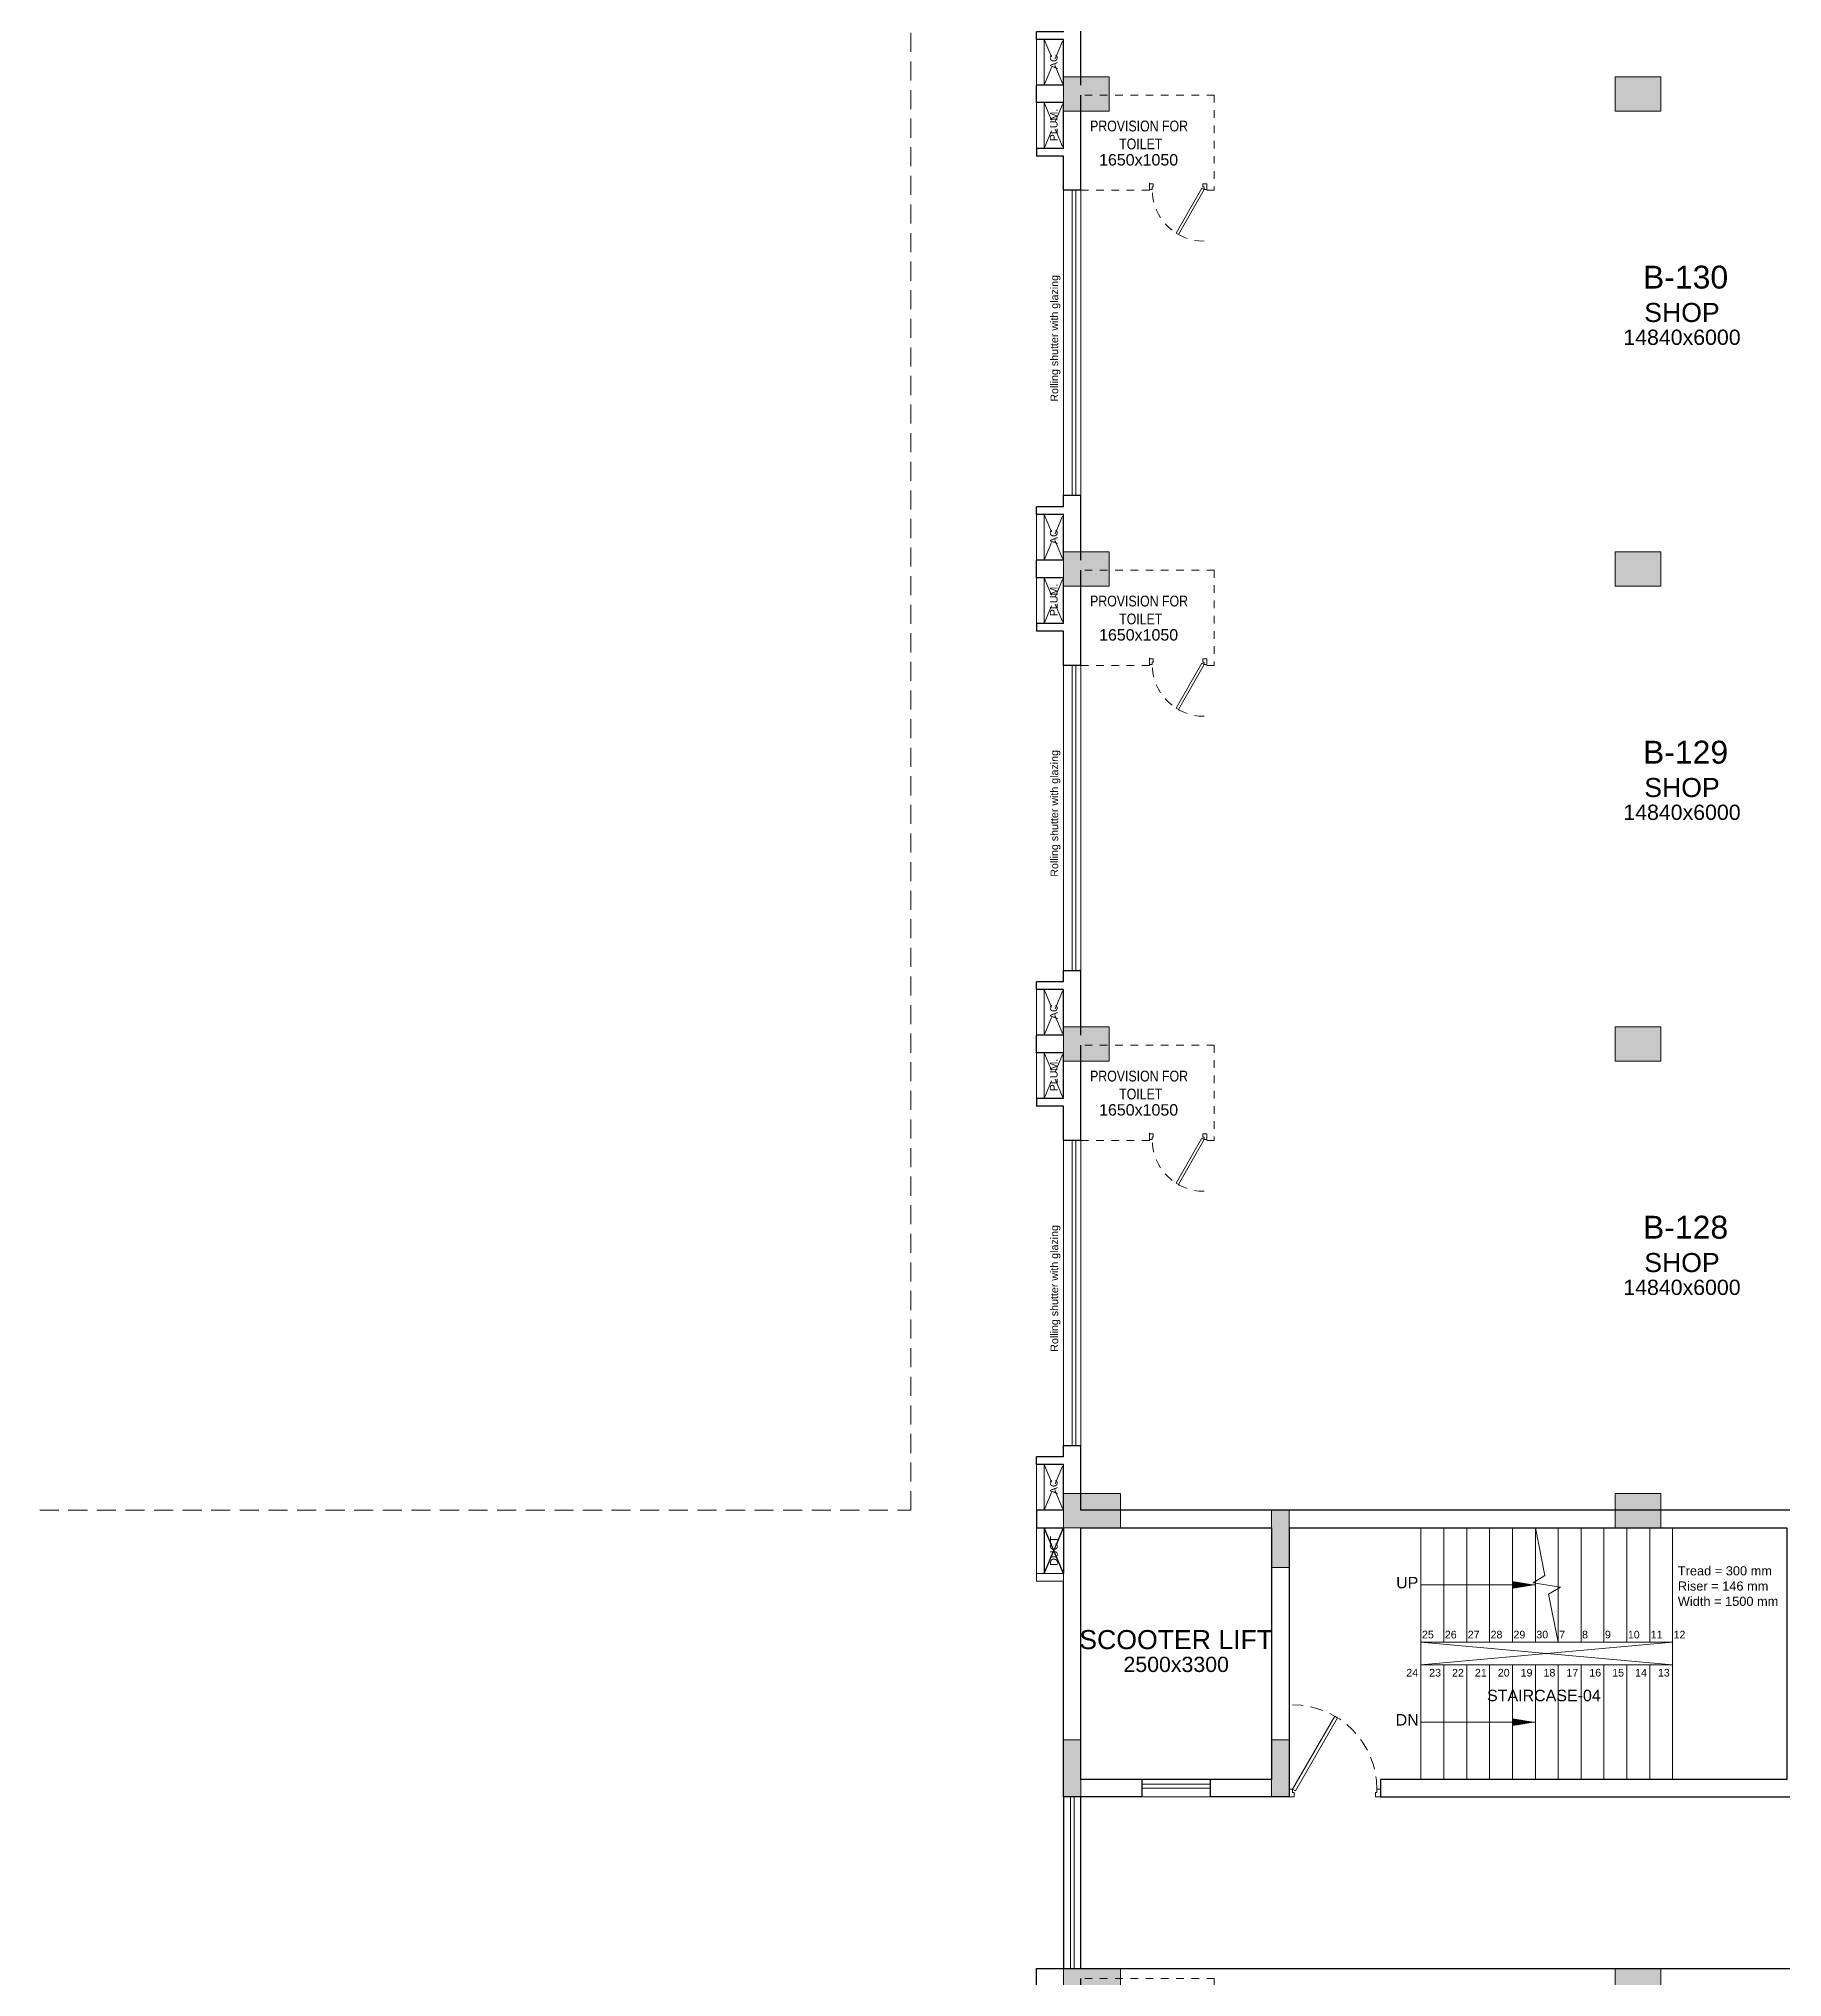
# Model space of a CAD drawing. Header units: metres. Extents: x 9819 to 10514, y 4405 to 4599.
# Drawn here: x 10104.73 to 10127.59, y 4549.44 to 4574.86 of the extents above; entities that cross this region are included whole.
import ezdxf
from ezdxf.enums import TextEntityAlignment as Align

# ---------------------------------------------------------------- set-up
doc = ezdxf.new("R2010")
doc.units = ezdxf.units.M
doc.header["$MEASUREMENT"] = 0
doc.linetypes.add('DASHED2', pattern=[0.375, 0.25, -0.125])
doc.linetypes.add('HIDDEN', pattern=[0.375, 0.25, -0.125])
doc.layers.add('A_COL. NO', color=4, linetype='Continuous')
for name, color, linetype, lineweight in [('A_DOOR-WIN', 23, 'Continuous', 9), ('A_DOTTED', 8, 'HIDDEN', 0), ('A_GLAZE', 140, 'Continuous', 5), ('A_LEDGE', 252, 'Continuous', 15), ('A_MISC', 8, 'Continuous', 20), ('A_SHOP NO.', 113, 'Continuous', 5), ('A_SILL 0.09', 9, 'Continuous', 9), ('A_STAIRS', 21, 'Continuous', 9), ('A_TEXT', 7, 'Continuous', 5), ('A_WALL', 7, 'Continuous', 30), ('A_Wall Hatch', 8, 'Continuous', 5), ('COLUMN-FINAL', 210, 'Continuous', 20), ('Doorline', 251, 'DASHED2', 13)]:
    doc.layers.add(name, color=color, linetype=linetype, lineweight=lineweight)
doc.layers.get('A_COL. NO').off()
doc.styles.add('A', font='ARIALN.TTF')
doc.styles.get("Standard").update_dxf_attribs({"font": 'arial.ttf'})
doc.dimstyles.new('DIM IN MM', dxfattribs={"dimtxt": 0.18, "dimasz": 0.075, "dimexe": 0.05, "dimexo": 0.05, "dimgap": 0.05, "dimtad": 0, "dimdec": 0, "dimlfac": 1000, "dimzin": 3, "dimdsep": 46, "dimtxsty": 'A', "dimblk1": 'ARCHTICK', "dimblk2": 'ARCHTICK', "dimsah": 1, "dimcen": 0, "dimclrd": 256, "dimclre": 256, "dimclrt": 256, "dimadec": 0, "dimazin": 0, "dimtfac": 1, "dimtdec": 0, "dimtofl": 0, "dimtmove": 1, "dimatfit": 3, "dimfxl": 1, "dimtolj": 1, "dimtzin": 0, "dimlwd": -1, "dimlwe": -1, "dimarcsym": 0})

# ---------------------------------------------------------------- blocks, each defined once
blk = doc.blocks.new('_ARCHTICK')
at = {"color": 0, "linetype": 'ByBlock', "const_width": 0.15}
blk.add_lwpolyline([(-0.5, -0.5), (0.5, 0.5)], dxfattribs=at)
blk = doc.blocks.new('D-900')
at = {"layer": 'A_DOOR-WIN'}
for points in [[(0.45, 0.794), (0.035, 0.075), (0.063, 0.059), (0.478, 0.778)], [(0, 0.075), (0, 0), (0.05, 0), (0.05, 0.043), (0.035, 0.043), (0.035, 0.075)], [(0.9, 0.075), (0.9, 0), (0.85, 0), (0.85, 0.043), (0.865, 0.043), (0.865, 0.075)]]:
    blk.add_lwpolyline(points, close=True, dxfattribs=at)
at = {"layer": 'Doorline', "ltscale": 0.5}
blk.add_arc((0.035, 0.075), 0.83, 0, 90, dxfattribs=at)
blk = doc.blocks.new('D 750')
at = {"layer": 'A_DOOR-WIN'}
for points in [[(-0.372, 0.665), (-0.035, 0.075), (-0.063, 0.059), (-0.4, 0.649)], [(-0.75, 0.075), (-0.75, 0), (-0.7, 0), (-0.7, 0.043), (-0.715, 0.043), (-0.715, 0.075)], [(0, 0.075), (0, 0), (-0.05, 0), (-0.05, 0.043), (-0.035, 0.043), (-0.035, 0.075)]]:
    blk.add_lwpolyline(points, close=True, dxfattribs=at)
at = {"layer": 'Doorline', "ltscale": 0.5}
blk.add_arc((-0.035, 0.075), 0.68, 90, 180, dxfattribs=at)
blk = doc.blocks.new('Typical shops 1st')
at = {"layer": 'A_DOOR-WIN'}
for p, q in [((30.095, -1.08), (30.095, -5.08)), ((30.145, -1.08), (30.145, -5.08)), ((0.465, -5.38), (0.465, -1.38)), ((0.515, -5.38), (0.515, -1.38))]:
    blk.add_line(p, q, dxfattribs=at)
at = {"layer": 'A_DOTTED'}
for p, q in [((0.1, -0.83), (0.35, -0.23)), ((0.1, -0.23), (0.35, -0.83)), ((30.51, -0.23), (30.26, -0.83)), ((30.51, -0.83), (30.26, -0.23)), ((0.1, -6.23), (0.35, -5.63)), ((0.1, -5.63), (0.35, -6.23)), ((30.51, -5.63), (30.26, -6.23)), ((30.51, -6.23), (30.26, -5.63))]:
    blk.add_line(p, q, dxfattribs=at)
at = {"layer": 'A_LEDGE'}
for p, q in [((0, -0.83), (0, -0.23)), ((0.1, -0.83), (0.1, -0.23)), ((30.51, -0.83), (30.51, -0.23)), ((30.61, -0.83), (30.61, -0.23)), ((0, -5.63), (0, -6.23)), ((0.1, -5.63), (0.1, -6.23)), ((30.51, -5.63), (30.51, -6.23)), ((30.61, -5.63), (30.61, -6.23))]:
    blk.add_line(p, q, dxfattribs=at)
at = {"layer": 'A_MISC', "linetype": 'DASHED2', "ltscale": 0.23}
for p, q in [((2.33, -0.13), (0.58, -0.13)), ((2.33, -0.13), (2.33, -1.38)), ((1.48, -1.38), (0.58, -1.38)), ((28.28, -6.33), (28.28, -5.08)), ((29.13, -5.08), (30.03, -5.08)), ((28.28, -6.33), (30.03, -6.33))]:
    blk.add_line(p, q, dxfattribs=at)
at = {"layer": 'A_MISC'}
for p, q in [((1.48, -1.28), (1.48, -1.38)), ((2.33, -1.38), (2.23, -1.38)), ((28.28, -5.08), (28.38, -5.08))]:
    blk.add_line(p, q, dxfattribs=at)
at = {"layer": 'A_SILL 0.09'}
for p, q in [((30.03, -5.08), (30.03, -1.08)), ((30.26, -1.08), (30.26, -5.08)), ((0.35, -5.38), (0.35, -1.38)), ((0.58, -1.38), (0.58, -5.38))]:
    blk.add_line(p, q, dxfattribs=at)
at = {"layer": 'A_WALL'}
for p, q in [((0, -0.23), (0, 0)), ((30.61, 0), (30.61, -0.23)), ((0.35, -0.23), (0, -0.23)), ((0.35, -0.83), (0.35, -0.23)), ((0.58, -1.38), (0.58, -0.13)), ((30.03, -0.23), (30.03, -1.08)), ((30.26, -0.23), (30.61, -0.23)), ((30.26, -0.23), (30.26, -0.83)), ((0.35, -0.83), (0, -0.83)), ((0, -0.83), (0, -0.93)), ((0.35, -0.93), (0, -0.93)), ((0.35, -1.38), (0.35, -0.93)), ((30.26, -0.83), (30.61, -0.83)), ((30.26, -0.93), (30.61, -0.93)), ((30.26, -0.93), (30.26, -1.08)), ((30.61, -0.83), (30.61, -0.93)), ((30.26, -1.08), (30.03, -1.08)), ((0.58, -1.38), (0.35, -1.38)), ((30.03, -5.08), (30.03, -6.33)), ((30.03, -5.08), (30.26, -5.08)), ((30.26, -5.08), (30.26, -5.53)), ((0.35, -5.53), (0, -5.53)), ((0, -5.63), (0, -5.53)), ((0.35, -5.53), (0.35, -5.38)), ((0.35, -5.38), (0.58, -5.38)), ((0.58, -6.23), (0.58, -5.38)), ((30.26, -5.53), (30.61, -5.53)), ((30.61, -5.63), (30.61, -5.53)), ((0.35, -5.63), (0, -5.63)), ((0.35, -6.23), (0.35, -5.63)), ((30.26, -5.63), (30.26, -6.23)), ((30.26, -5.63), (30.61, -5.63)), ((0.35, -6.23), (0, -6.23)), ((30.26, -6.23), (30.61, -6.23))]:
    blk.add_line(p, q, dxfattribs=at)
at = {"layer": 'A_MISC', "xscale": -1, "rotation": 180}
blk.add_blockref('D 750', (2.23, -1.293), dxfattribs=at)
at = {"layer": 'A_MISC', "xscale": -1}
blk.add_blockref('D 750', (28.38, -5.167), dxfattribs=at)
at = {"char_height": 0.1411, "width": 1.97366, "attachment_point": 1, "style": 'A'}
for insert in [(0.356, -0.466), (28.239, -5.39)]:
    blk.add_mtext('\\pxqc;PROVISION FOR\\P TOILET ', dxfattribs=dict(at, insert=insert))
at = {"layer": 'A_TEXT'}
for s, p in [('PLUM.', (0.274, -0.523)), ('AC', (30.436, -0.531)), ('Rolling shutter with glazing', (30.399, -3.053)), ('Rolling shutter with glazing', (0.282, -3.321)), ('AC', (0.274, -5.923)), ('PLUM.', (30.434, -5.936))]:
    blk.add_text(s, height=0.1, rotation=90, dxfattribs=at).set_placement(p, align=Align.CENTER)
for s, height, p in [('1650x1050', 0.15, (1.337, -1.055)), ('SHOP', 0.25, (8.463, -3.107)), ('SHOP', 0.25, (23.185, -3.106)), ('14840x6000', 0.2, (8.463, -3.407)), ('14840x6000', 0.2, (23.168, -3.406)), ('1650x1050', 0.15, (29.219, -5.979))]:
    blk.add_text(s, height=height, dxfattribs=at).set_placement(p, align=Align.CENTER)
blk = doc.blocks.new('WING-B REVISED COL.')
at = {"layer": 'COLUMN-FINAL'}
for color, points in [(1, [(5371.299, -8742.268), (5371.299, -8742.718), (5371.899, -8742.718), (5371.899, -8742.268)]), (3, [(5378.534, -8742.268), (5378.534, -8742.718), (5379.134, -8742.718), (5379.134, -8742.268)]), (1, [(5371.299, -8748.498), (5371.299, -8748.948), (5371.899, -8748.948), (5371.899, -8748.498)]), (3, [(5378.534, -8748.498), (5378.534, -8748.948), (5379.134, -8748.948), (5379.134, -8748.498)]), (1, [(5371.299, -8754.728), (5371.299, -8755.178), (5371.899, -8755.178), (5371.899, -8754.728)]), (3, [(5378.534, -8754.728), (5378.534, -8755.178), (5379.134, -8755.178), (5379.134, -8754.728)]), (4, [(5371.299, -8760.848), (5371.299, -8761.298), (5372.049, -8761.298), (5372.049, -8760.848)]), (1, [(5378.534, -8760.848), (5378.534, -8761.298), (5379.134, -8761.298), (5379.134, -8760.848)]), (4, [(5371.299, -8767.078), (5371.299, -8767.528), (5372.049, -8767.528), (5372.049, -8767.078)]), (1, [(5378.534, -8767.078), (5378.534, -8767.528), (5379.134, -8767.528), (5379.134, -8767.078)])]:
    blk.add_hatch(color=color, dxfattribs=at).paths.add_polyline_path(points)
h = blk.add_hatch(color=30, dxfattribs=at)
h.dxf.hatch_style = 1
h.paths.add_polyline_path([(5374.029, -8761.818), (5374.259, -8761.818), (5374.259, -8761.068), (5374.029, -8761.068)])
h = blk.add_hatch(color=5, dxfattribs=at)
h.dxf.hatch_style = 1
h.paths.add_polyline_path([(5371.299, -8764.828), (5371.529, -8764.828), (5371.529, -8764.078), (5371.299, -8764.078)])
h = blk.add_hatch(color=30, dxfattribs=at)
h.dxf.hatch_style = 1
h.paths.add_polyline_path([(5374.029, -8764.828), (5374.259, -8764.828), (5374.259, -8764.078), (5374.029, -8764.078)])
at = {"layer": 'COLUMN-FINAL', "color": 1}
for points in [[(5371.299, -8742.268), (5371.299, -8742.718), (5371.899, -8742.718), (5371.899, -8742.268)], [(5371.299, -8748.498), (5371.299, -8748.948), (5371.899, -8748.948), (5371.899, -8748.498)], [(5371.299, -8754.728), (5371.299, -8755.178), (5371.899, -8755.178), (5371.899, -8754.728)], [(5378.534, -8760.848), (5378.534, -8761.298), (5379.134, -8761.298), (5379.134, -8760.848)], [(5378.534, -8767.078), (5378.534, -8767.528), (5379.134, -8767.528), (5379.134, -8767.078)]]:
    blk.add_lwpolyline(points, close=True, dxfattribs=at)
at = {"layer": 'COLUMN-FINAL', "color": 3}
for points in [[(5378.534, -8742.268), (5378.534, -8742.718), (5379.134, -8742.718), (5379.134, -8742.268)], [(5378.534, -8748.498), (5378.534, -8748.948), (5379.134, -8748.948), (5379.134, -8748.498)], [(5378.534, -8754.728), (5378.534, -8755.178), (5379.134, -8755.178), (5379.134, -8754.728)]]:
    blk.add_lwpolyline(points, close=True, dxfattribs=at)
at = {"layer": 'COLUMN-FINAL', "color": 4}
for points in [[(5371.299, -8760.848), (5371.299, -8761.298), (5372.049, -8761.298), (5372.049, -8760.848)], [(5371.299, -8767.078), (5371.299, -8767.528), (5372.049, -8767.528), (5372.049, -8767.078)]]:
    blk.add_lwpolyline(points, close=True, dxfattribs=at)
at = {"layer": 'COLUMN-FINAL', "color": 30}
for points in [[(5374.029, -8761.818), (5374.259, -8761.818), (5374.259, -8761.068), (5374.029, -8761.068)], [(5374.029, -8764.828), (5374.259, -8764.828), (5374.259, -8764.078), (5374.029, -8764.078)]]:
    blk.add_lwpolyline(points, close=True, dxfattribs=at)
at = {"layer": 'COLUMN-FINAL', "color": 5}
blk.add_lwpolyline([(5371.299, -8764.828), (5371.529, -8764.828), (5371.529, -8764.078), (5371.299, -8764.078)], close=True, dxfattribs=at)

msp = doc.modelspace()

# ---------------------------------------------------------------- linework, layer by layer
at = {"layer": 'A_DOOR-WIN'}
for p, q in [((10120.0943, 4551.9694), (10119.1943, 4551.9694)), ((10120.0943, 4551.9194), (10119.1943, 4551.9194))]:
    msp.add_line(p, q, dxfattribs=at)
at = {"layer": 'A_DOTTED'}
msp.add_lwpolyline([(10070.4543, 4588.7144), (10104.3643, 4588.7144), (10104.3643, 4555.5644), (10116.1643, 4555.5644), (10116.1643, 4588.7144), (10150.0743, 4588.7144), (10150.0743, 4555.5644), (10161.8743, 4555.5644), (10161.8743, 4588.7144), (10195.7843, 4588.7144), (10195.7843, 4516.6344), (10161.8743, 4516.6344), (10161.8743, 4549.3244), (10150.0743, 4549.3244), (10150.0743, 4516.6344), (10116.1643, 4516.6344), (10116.1643, 4549.3244), (10104.3643, 4549.3244), (10104.3643, 4516.6344), (10070.4543, 4516.6344)], close=True, dxfattribs=at)
at = {"layer": 'A_DOTTED', "linetype": 'Continuous'}
for points in [[(10126.1543, 4552.0344), (10126.1543, 4553.5344), (10122.8543, 4553.8344), (10122.8543, 4555.3344)], [(10122.8543, 4552.0344), (10122.8543, 4553.5344), (10126.1543, 4553.8344), (10126.1543, 4555.3344)]]:
    msp.add_lwpolyline(points, dxfattribs=at)
at = {"layer": 'A_GLAZE'}
for p, q in [((10118.2574, 4551.8044), (10118.2574, 4549.5544)), ((10118.3074, 4551.8044), (10118.3074, 4549.5544))]:
    msp.add_line(p, q, dxfattribs=at)
at = {"layer": 'A_LEDGE'}
msp.add_line((10117.8143, 4554.7344), (10117.8143, 4555.3344), dxfattribs=at)
at = {"layer": 'A_SILL 0.09'}
for p, q in [((10118.1643, 4551.8044), (10118.1643, 4549.5544)), ((10118.3943, 4551.8044), (10118.3943, 4549.5544)), ((10120.0943, 4551.8044), (10119.1943, 4551.8044))]:
    msp.add_line(p, q, dxfattribs=at)
at = {"layer": 'A_STAIRS'}
for p, q in [((10123.1543, 4553.8344), (10123.1543, 4555.3344)), ((10123.4543, 4553.8344), (10123.4543, 4555.3344)), ((10123.7543, 4553.8344), (10123.7543, 4555.3344)), ((10124.0543, 4553.8344), (10124.0543, 4555.3344)), ((10124.9543, 4553.8344), (10124.9543, 4555.3344)), ((10125.2543, 4553.8344), (10125.2543, 4555.3344)), ((10125.5543, 4553.8344), (10125.5543, 4555.3344)), ((10125.8543, 4553.8344), (10125.8543, 4555.3344)), ((10123.1543, 4553.5344), (10123.1543, 4552.0344)), ((10123.4543, 4553.5344), (10123.4543, 4552.0344)), ((10123.7543, 4553.5344), (10123.7543, 4552.0344)), ((10124.0543, 4553.5344), (10124.0543, 4552.0344)), ((10124.3543, 4553.5344), (10124.3543, 4552.0344)), ((10124.6543, 4553.5344), (10124.6543, 4552.0344)), ((10124.9543, 4553.5344), (10124.9543, 4552.0344)), ((10125.2543, 4553.5344), (10125.2543, 4552.0344)), ((10125.5543, 4553.5344), (10125.5543, 4552.0344)), ((10125.8543, 4553.5344), (10125.8543, 4552.0344))]:
    msp.add_line(p, q, dxfattribs=at)
at = {"layer": 'A_STAIRS', "linetype": 'Continuous'}
msp.add_lwpolyline([(10124.6543, 4555.3344), (10124.6543, 4553.8344), (10124.5288, 4554.4619), (10124.6849, 4554.5568), (10124.3237, 4554.6121), (10124.4798, 4554.707), (10124.3543, 4555.3344), (10124.3543, 4553.8344)], dxfattribs=at)
at = {"layer": 'A_STAIRS'}
msp.add_lwpolyline([(10122.8543, 4553.8344), (10126.1543, 4553.8344), (10126.1543, 4553.5344), (10122.8543, 4553.5344)], close=True, dxfattribs=at)
at = {"layer": 'A_WALL'}
for p, q in [((10147.8443, 4555.5644), (10118.3943, 4555.5644)), ((10117.8143, 4549.5544), (10148.4243, 4549.5544))]:
    msp.add_line(p, q, dxfattribs=at)
for points in [[(10117.8143, 4555.5644), (10117.8143, 4555.3344), (10118.1643, 4555.3344), (10118.1643, 4554.7344), (10117.9143, 4555.3344), (10117.9143, 4554.7344), (10118.1643, 4555.3344)], [(10121.1243, 4555.3344), (10121.1243, 4551.8044), (10120.0943, 4551.8044), (10120.0943, 4552.0344), (10119.1943, 4552.0344), (10119.1943, 4551.8044), (10118.1643, 4551.8044), (10118.1643, 4554.6344)], [(10119.1943, 4552.0344), (10118.3943, 4552.0344), (10118.3943, 4555.3344), (10120.8943, 4555.3344), (10120.8943, 4552.0344), (10120.0943, 4552.0344)], [(10121.1243, 4555.3344), (10127.6543, 4555.3344), (10127.6543, 4552.0344), (10122.3243, 4552.0344), (10122.3243, 4551.8044), (10130.2043, 4551.8044), (10130.2043, 4552.0344), (10127.8843, 4552.0344), (10127.8843, 4555.3344), (10133.0043, 4555.3344), (10133.0043, 4554.8344)]]:
    msp.add_lwpolyline(points, dxfattribs=at)
msp.add_lwpolyline([(10118.3943, 4551.8044), (10118.1643, 4551.8044), (10118.1643, 4549.5544), (10118.3943, 4549.5544)], close=True, dxfattribs=at)
at = {"layer": 'A_Wall Hatch'}
msp.add_lwpolyline([(10117.8143, 4554.7344), (10117.8143, 4554.6344), (10118.1643, 4554.6344), (10118.1643, 4554.7344)], close=True, dxfattribs=at)

# ---------------------------------------------------------------- block references
at = {"layer": 'A_COL. NO'}
msp.add_blockref('WING-B REVISED COL.', (4746.8653, 13316.6323), dxfattribs=at)
at = {"layer": 'A_DOOR-WIN', "xscale": 1.333333333270275, "yscale": 1.333333333270275, "zscale": 1.333333333270275}
msp.add_blockref('D-900', (10121.1243, 4551.8044), dxfattribs=at)
at = {"layer": 'A_Wall Hatch'}
for p in [(10117.8143, 4580.4844), (10117.8143, 4574.2544), (10117.8143, 4568.0244), (10117.8143, 4561.7944), (10117.8143, 4549.5544)]:
    msp.add_blockref('Typical shops 1st', p, dxfattribs=at)

# ---------------------------------------------------------------- texts
at = {"layer": 'A_SHOP NO.'}
for s, p in [('B-130', (10126.3243, 4571.586)), ('B-129', (10126.3243, 4565.356)), ('B-128', (10126.3243, 4559.126))]:
    msp.add_text(s, height=0.3, dxfattribs=at).set_placement(p, align=Align.CENTER)
at = {"layer": 'A_STAIRS'}
for s, p in [('25', (10122.8672, 4553.8832)), ('26', (10123.1672, 4553.8832)), ('27', (10123.4672, 4553.8832)), ('28', (10123.7672, 4553.8832)), ('29', (10124.0672, 4553.8832)), ('30', (10124.3672, 4553.8832)), ('7', (10124.6672, 4553.8832)), ('8', (10124.9672, 4553.8832)), ('9', (10125.2672, 4553.8832)), ('10', (10125.5672, 4553.8832)), ('11', (10125.8672, 4553.8832)), ('12', (10126.1672, 4553.8832))]:
    msp.add_text(s, height=0.1, dxfattribs=at).set_placement(p)
for s, p in [('24', (10122.8172, 4553.3833)), ('23', (10123.1172, 4553.3833)), ('22', (10123.4172, 4553.3833)), ('21', (10123.7172, 4553.3833)), ('20', (10124.0172, 4553.3833)), ('19', (10124.3172, 4553.3833)), ('18', (10124.6172, 4553.3833)), ('17', (10124.9172, 4553.3833)), ('16', (10125.2172, 4553.3833)), ('15', (10125.5172, 4553.3833)), ('14', (10125.8172, 4553.3833)), ('13', (10126.1172, 4553.3833))]:
    msp.add_text(s, height=0.1, dxfattribs=at).set_placement(p, align=Align.RIGHT)
at = {"layer": 'A_TEXT'}
msp.add_text('DUCT', height=0.1, rotation=90, dxfattribs=at).set_placement((10118.0905, 4555.0289), align=Align.CENTER)
for s, height, p in [('UP', 0.15, (10122.6741, 4554.5404)), ('SCOOTER LIFT', 0.25, (10119.6443, 4553.7425)), ('2500x3300', 0.2, (10119.6443, 4553.4425)), ('STAIRCASE-04', 0.15, (10124.4667, 4553.0594)), ('DN', 0.15, (10122.6741, 4552.7404))]:
    msp.add_text(s, height=height, dxfattribs=at).set_placement(p, align=Align.CENTER)
at = {"layer": 'A_TEXT', "insert": (10127.0537, 4554.8297), "char_height": 0.12, "width": 1.661733, "attachment_point": 2}
msp.add_mtext('\\pxql;Tread = 300 mm\\PRiser = 146 mm\\PWidth = 1500 mm', dxfattribs=at)

# ---------------------------------------------------------------- leaders
at = {"layer": 'A_STAIRS'}
for points in [[(10124.3543, 4554.5844), (10122.8543, 4554.5844)], [(10124.3543, 4552.7844), (10122.8543, 4552.7844)]]:
    msp.add_leader(points, dimstyle='DIM IN MM', override={"dimasz": 0.3, "dimgap": 0.05, "dimtad": 0}, dxfattribs=at)

doc.saveas('drawing.dxf')
